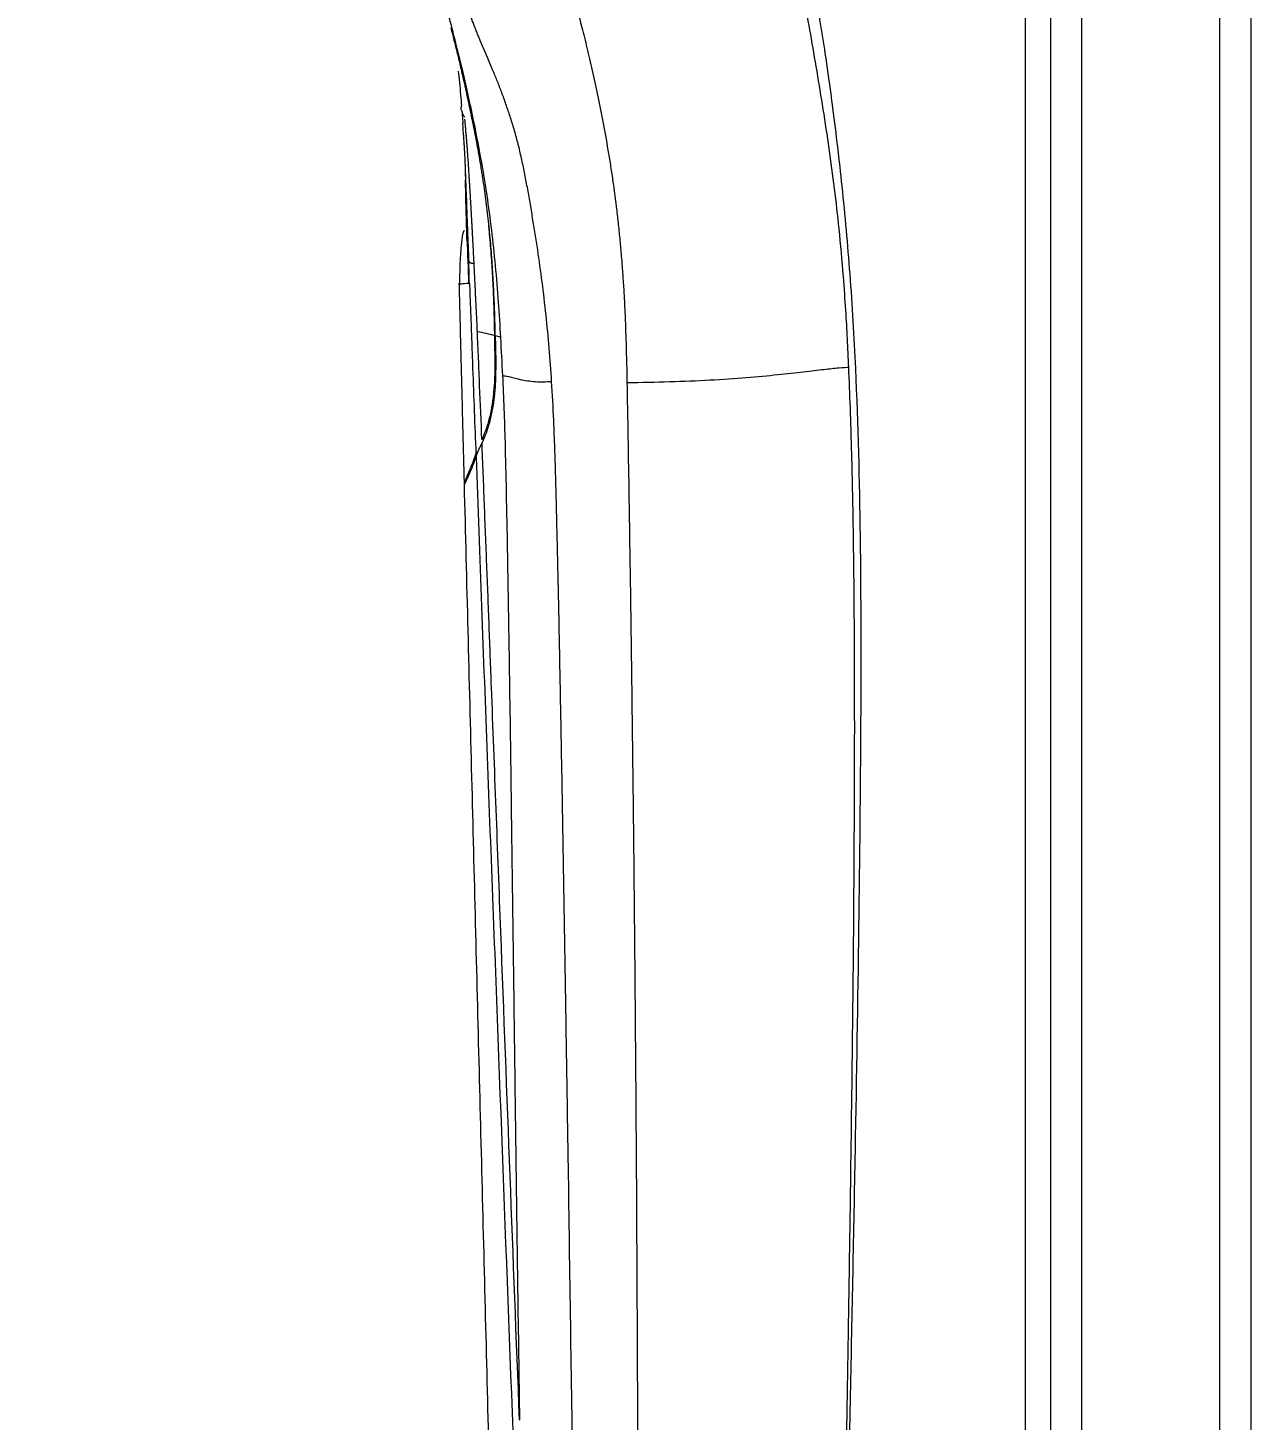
# Model space of a CAD drawing. Header units: millimetres. Extents: x -6909 to -4533, y -2578 to 782.
# Drawn here: x -5007.1 to -4909.5, y -783.3 to -672.2 of the extents above; entities that cross this region are included whole.
import ezdxf

# ---------------------------------------------------------------- set-up
doc = ezdxf.new("R2010")
doc.units = ezdxf.units.MM
doc.styles.get("Standard").update_dxf_attribs({"font": 'arial.ttf'})
doc.dimstyles.get("Standard").update_dxf_attribs({"dimtxt": 16, "dimasz": 16, "dimexe": 0.18, "dimexo": 0.0625, "dimgap": 3.5, "dimtad": 0, "dimdec": 1, "dimdsep": 46, "dimtxsty": 'Standard', "dimcen": 0.09, "dimclrd": 3, "dimclre": 3, "dimclrt": 3, "dimadec": 0, "dimazin": 0, "dimtfac": 1, "dimtdec": 1, "dimtofl": 0, "dimtmove": 0, "dimatfit": 3, "dimfxl": 1, "dimtolj": 1, "dimtzin": 0, "dimarcsym": 0})

# ---------------------------------------------------------------- blocks, each defined once
blk = doc.blocks.new('*D140')
at = {"color": 3, "lineweight": -2, "transparency": 16777216}
for p, q in [((-4991.98, -546.59), (-5094.69, -546.59)), ((-5094.51, -562.59), (-5094.51, -643.67)), ((-5094.51, -786.13), (-5094.51, -705.05)), ((-4969.96, -802.13), (-5094.69, -802.13))]:
    blk.add_line(p, q, dxfattribs=at)
at = {"color": 3, "lineweight": 18, "transparency": 16777216}
for points in [[(-5097.17, -562.59), (-5091.84, -562.59), (-5094.51, -546.59)], [(-5097.17, -786.13), (-5091.84, -786.13), (-5094.51, -802.13)]]:
    blk.add_solid(points, dxfattribs=at)
at = {"layer": 'Defpoints', "color": 0, "lineweight": 18, "transparency": 16777216}
for p in [(-4991.92, -546.59), (-5094.51, -802.13), (-4969.9, -802.13)]:
    blk.add_point(p, dxfattribs=at)
at = {"color": 3, "lineweight": 18, "transparency": 16777216, "insert": (-5094.51, -674.36), "char_height": 16, "attachment_point": 5, "rotation": 90}
blk.add_mtext('\\A1;255.5', dxfattribs=at)

msp = doc.modelspace()

# ---------------------------------------------------------------- linework, layer by layer
at = {"linetype": 'Continuous', "lineweight": 18}
for p, q in [((-4927.5, -817.08), (-4927.5, -289.68)), ((-4923, -817.08), (-4923, -289.68)), ((-4912, -817.08), (-4912, -289.68))]:
    msp.add_line(p, q, dxfattribs=at)
at = {"linetype": 'Continuous', "lineweight": 13}
for p, q in [((-4925.5, -289.68), (-4925.5, -817.08)), ((-4909.5, -817.11), (-4909.5, -289.68))]:
    msp.add_line(p, q, dxfattribs=at)
at = {"linetype": 'Continuous', "lineweight": 18}
for points, knots in [([(-4941.9, -802.13), (-4941.74, -795.16), (-4941.46, -781.72), (-4941.07, -762.33), (-4940.77, -744.45), (-4940.6, -728.11), (-4940.6, -713.26), (-4940.9, -701.35), (-4941.44, -692.03), (-4942.07, -685.11), (-4942.77, -679.14), (-4943.46, -674.23), (-4944.21, -669.55), (-4945.02, -665), (-4945.9, -660.58), (-4946.63, -657.14), (-4947.27, -654.24), (-4947.91, -651.51), (-4948.63, -648.49), (-4949.57, -644.71), (-4950.87, -639.67), (-4952.57, -633.33), (-4954.71, -625.6), (-4957.31, -616.61), (-4960.47, -606.15), (-4964.26, -594.37), (-4968.69, -581.65), (-4973.65, -568.54), (-4977.69, -560.05), (-4979.82, -555.91)], [0, 0, 0, 0, 0.082975, 0.159914, 0.230783, 0.295707, 0.354292, 0.407447, 0.437416, 0.465299, 0.490152, 0.508889, 0.524284, 0.546511, 0.563888, 0.577938, 0.588282, 0.599233, 0.611303, 0.625208, 0.645622, 0.673201, 0.703278, 0.741044, 0.784525, 0.833323, 0.888191, 0.944732, 1, 1, 1, 1]), ([(-4969.79, -696.79), (-4969.8, -696.63), (-4969.8, -696.48), (-4969.81, -696.16), (-4969.81, -696.01), (-4969.82, -695.54), (-4969.83, -695.23), (-4969.85, -694.61), (-4969.86, -694.3), (-4969.89, -693.68), (-4969.9, -693.37), (-4969.94, -692.45), (-4969.98, -691.84), (-4970.06, -690.63), (-4970.11, -690.03), (-4970.21, -688.83), (-4970.27, -688.24), (-4970.4, -687.06), (-4970.47, -686.48), (-4970.58, -685.61), (-4970.62, -685.32), (-4970.7, -684.75), (-4970.75, -684.46), (-4970.8, -684.11), (-4970.81, -684.03), (-4970.83, -683.89), (-4970.87, -683.68), (-4970.9, -683.47), (-4970.97, -683.06), (-4971.01, -682.78), (-4971.15, -681.97), (-4971.25, -681.44), (-4971.45, -680.41), (-4971.55, -679.9), (-4971.75, -678.92), (-4971.85, -678.45), (-4972, -677.76), (-4972.05, -677.53), (-4972.12, -677.19), (-4972.14, -677.08), (-4972.19, -676.86), (-4972.22, -676.75), (-4972.34, -676.21), (-4972.44, -675.8), (-4972.62, -675), (-4972.71, -674.62), (-4972.89, -673.89), (-4972.98, -673.53), (-4973.15, -672.86), (-4973.23, -672.53), (-4973.31, -672.22)], [0, 0, 0, 0, 0.015625, 0.015625, 0.03125, 0.03125, 0.0625, 0.0625, 0.09375, 0.09375, 0.125, 0.125, 0.1875, 0.1875, 0.25, 0.25, 0.3125, 0.3125, 0.375, 0.375, 0.40625, 0.40625, 0.4375, 0.4375, 0.445312, 0.445312, 0.453125, 0.46875, 0.46875, 0.5, 0.5, 0.5625, 0.5625, 0.625, 0.625, 0.6875, 0.6875, 0.71875, 0.71875, 0.734375, 0.734375, 0.75, 0.75, 0.8125, 0.8125, 0.875, 0.875, 0.9375, 0.9375, 1, 1, 1, 1]), ([(-4972.23, -679.37), (-4972.27, -679.29), (-4972.31, -679.21), (-4972.36, -679.09), (-4972.38, -679.05), (-4972.41, -678.98), (-4972.43, -678.94), (-4972.46, -678.86), (-4972.48, -678.82), (-4972.5, -678.75), (-4972.51, -678.71), (-4972.51, -678.65), (-4972.51, -678.63), (-4972.51, -678.59), (-4972.51, -678.57), (-4972.51, -678.53), (-4972.5, -678.51), (-4972.49, -678.47), (-4972.49, -678.45), (-4972.48, -678.43)], [0, 0, 0, 0, 0.25, 0.25, 0.375, 0.375, 0.5, 0.5, 0.625, 0.625, 0.75, 0.75, 0.8125, 0.8125, 0.875, 0.875, 0.9375, 0.9375, 1, 1, 1, 1]), ([(-4972.44, -679.02), (-4972.43, -679.08), (-4972.43, -679.14), (-4972.41, -679.41), (-4972.39, -679.63), (-4972.38, -679.86)], [0, 0, 0, 0, 0.220349, 0.220349, 1, 1, 1, 1]), ([(-4972.05, -689.07), (-4972.05, -689.05), (-4972.05, -689), (-4972.05, -688.92), (-4972.06, -688.85), (-4972.06, -688.77), (-4972.06, -688.7), (-4972.06, -688.62), (-4972.07, -688.55), (-4972.07, -688.47), (-4972.07, -688.4), (-4972.07, -688.32), (-4972.07, -688.24), (-4972.08, -688.17), (-4972.08, -688.09), (-4972.08, -688.02), (-4972.08, -687.94), (-4972.09, -687.87), (-4972.09, -687.79), (-4972.09, -687.72), (-4972.09, -687.64), (-4972.09, -687.57), (-4972.1, -687.5), (-4972.1, -687.42), (-4972.1, -687.35), (-4972.1, -687.27), (-4972.1, -687.2), (-4972.11, -687.12), (-4972.11, -687.05), (-4972.11, -686.97), (-4972.11, -686.9), (-4972.11, -686.83), (-4972.11, -686.75), (-4972.12, -686.68), (-4972.12, -686.6), (-4972.12, -686.53), (-4972.12, -686.44), (-4972.12, -686.35), (-4972.13, -686.24), (-4972.13, -686.12), (-4972.13, -686.01), (-4972.13, -685.91), (-4972.14, -685.8), (-4972.14, -685.69), (-4972.14, -685.58), (-4972.14, -685.47), (-4972.15, -685.36), (-4972.15, -685.25), (-4972.15, -685.14), (-4972.15, -685.03), (-4972.16, -684.93), (-4972.16, -684.82), (-4972.16, -684.71), (-4972.16, -684.6), (-4972.16, -684.5), (-4972.16, -684.42), (-4972.17, -684.38), (-4972.17, -684.37)], [0, 0, 0, 0, 0.015692, 0.031384, 0.047077, 0.06277, 0.078462, 0.094155, 0.109848, 0.12554, 0.141232, 0.156924, 0.172615, 0.188306, 0.203995, 0.219684, 0.235373, 0.25106, 0.266746, 0.282431, 0.298116, 0.313799, 0.32948, 0.345161, 0.360841, 0.376519, 0.392196, 0.407871, 0.423546, 0.439219, 0.45489, 0.470561, 0.48623, 0.501898, 0.517565, 0.53323, 0.548894, 0.572438, 0.595978, 0.619514, 0.643047, 0.666576, 0.690102, 0.713626, 0.737147, 0.760667, 0.784186, 0.807702, 0.831217, 0.854731, 0.878243, 0.901753, 0.925262, 0.94877, 0.972276, 0.995781, 1, 1, 1, 1]), ([(-4972.25, -688.4), (-4972.28, -688.4), (-4972.33, -688.45), (-4972.43, -688.77), (-4972.53, -689.65), (-4972.63, -691.06), (-4972.64, -692.14), (-4972.64, -692.67)], [0, 0, 0, 0, 0.092577, 0.19885, 0.441147, 0.743356, 1, 1, 1, 1]), ([(-4970.34, -687.95), (-4970.32, -688.13), (-4970.31, -688.3), (-4970.26, -688.78), (-4970.23, -689.08), (-4970.16, -689.98), (-4970.11, -690.59), (-4970.06, -691.35), (-4970.05, -691.5), (-4970.03, -691.81), (-4970.03, -691.96), (-4970, -692.42), (-4969.99, -692.73), (-4969.94, -693.66), (-4969.92, -694.28), (-4969.89, -695.52), (-4969.87, -696.14), (-4969.86, -696.77)], [0, 0, 0, 0, 0.061351, 0.061351, 0.165645, 0.165645, 0.374234, 0.374234, 0.426381, 0.426381, 0.478528, 0.478528, 0.582823, 0.582823, 0.791411, 0.791411, 1, 1, 1, 1]), ([(-4971.92, -692.61), (-4972.17, -692.63), (-4972.36, -692.65), (-4972.62, -692.67), (-4972.71, -692.68), (-4972.67, -692.67), (-4972.65, -692.67)], [0, 0, 0, 0, 0.409899, 0.409899, 0.819798, 1, 1, 1, 1]), ([(-4969.86, -696.77), (-4969.85, -697.15), (-4969.85, -697.54), (-4969.84, -698.02), (-4969.84, -698.11), (-4969.83, -698.3), (-4969.83, -698.5), (-4969.83, -698.69), (-4969.83, -698.88), (-4969.83, -698.98), (-4969.83, -699.17), (-4969.83, -699.26), (-4969.83, -699.45), (-4969.83, -699.74), (-4969.84, -700.02), (-4969.87, -700.58), (-4969.89, -700.94), (-4969.94, -701.48), (-4969.96, -701.66), (-4970, -701.92), (-4970.01, -702.01), (-4970.03, -702.18), (-4970.05, -702.31), (-4970.08, -702.44), (-4970.09, -702.53), (-4970.1, -702.57), (-4970.12, -702.7), (-4970.14, -702.78), (-4970.19, -703.03), (-4970.23, -703.19), (-4970.31, -703.5), (-4970.35, -703.66), (-4970.42, -703.89), (-4970.44, -703.96), (-4970.49, -704.11), (-4970.51, -704.18), (-4970.59, -704.4), (-4970.64, -704.53), (-4970.75, -704.81), (-4970.8, -704.94), (-4970.86, -705.07)], [0, 0, 0, 0, 0.125, 0.125, 0.15625, 0.15625, 0.1875, 0.21875, 0.21875, 0.25, 0.25, 0.28125, 0.28125, 0.3125, 0.375, 0.375, 0.5, 0.5, 0.5625, 0.5625, 0.59375, 0.59375, 0.625, 0.640625, 0.640625, 0.65625, 0.65625, 0.6875, 0.6875, 0.75, 0.75, 0.8125, 0.8125, 0.84375, 0.84375, 0.875, 0.875, 0.9375, 0.9375, 1, 1, 1, 1]), ([(-4969.79, -696.79), (-4969.79, -696.99), (-4969.79, -697.18), (-4969.78, -697.48), (-4969.78, -697.58), (-4969.77, -697.77), (-4969.77, -697.87), (-4969.77, -698.17), (-4969.76, -698.37), (-4969.76, -698.76), (-4969.76, -698.96), (-4969.76, -699.35), (-4969.76, -699.55), (-4969.77, -699.94), (-4969.77, -700.13), (-4969.79, -700.52), (-4969.8, -700.71), (-4969.83, -701.09), (-4969.84, -701.28), (-4969.87, -701.56), (-4969.88, -701.66), (-4969.9, -701.84), (-4969.94, -702.12), (-4969.98, -702.39), (-4970.07, -702.91), (-4970.14, -703.25), (-4970.27, -703.73), (-4970.31, -703.89), (-4970.38, -704.12), (-4970.41, -704.19), (-4970.46, -704.34), (-4970.48, -704.42), (-4970.61, -704.78), (-4970.73, -705.06), (-4970.85, -705.32)], [0, 0, 0, 0, 0.0625, 0.0625, 0.09375, 0.09375, 0.125, 0.125, 0.1875, 0.1875, 0.25, 0.25, 0.3125, 0.3125, 0.375, 0.375, 0.4375, 0.4375, 0.5, 0.5, 0.53125, 0.53125, 0.5625, 0.625, 0.625, 0.75, 0.75, 0.8125, 0.8125, 0.84375, 0.84375, 0.875, 0.875, 1, 1, 1, 1]), ([(-4970.85, -705.32), (-4970.9, -705.42), (-4970.95, -705.52), (-4971.02, -705.66), (-4971.05, -705.71), (-4971.09, -705.81), (-4971.12, -705.85), (-4971.16, -705.95), (-4971.18, -705.99), (-4971.21, -706.06), (-4971.22, -706.08), (-4971.24, -706.13), (-4971.24, -706.15), (-4971.26, -706.19), (-4971.27, -706.21), (-4971.28, -706.26), (-4971.29, -706.28), (-4971.3, -706.32), (-4971.31, -706.34), (-4971.32, -706.38), (-4971.33, -706.4), (-4971.34, -706.42)], [0, 0, 0, 0, 0.25, 0.25, 0.375, 0.375, 0.5, 0.5, 0.625, 0.625, 0.6875, 0.6875, 0.75, 0.75, 0.8125, 0.8125, 0.875, 0.875, 0.9375, 0.9375, 1, 1, 1, 1]), ([(-4971.34, -706.2), (-4971.41, -706.4), (-4971.48, -706.58), (-4971.61, -706.93), (-4971.67, -707.08), (-4971.79, -707.37), (-4971.84, -707.5), (-4971.94, -707.73), (-4971.99, -707.84), (-4972.04, -707.96), (-4972.05, -707.98), (-4972.07, -708.02), (-4972.1, -708.09), (-4972.12, -708.14), (-4972.17, -708.25), (-4972.22, -708.36), (-4972.25, -708.43), (-4972.28, -708.47), (-4972.28, -708.49), (-4972.28, -708.49)], [0, 0, 0, 0, 0.125031, 0.125031, 0.250061, 0.250061, 0.375092, 0.375092, 0.500122, 0.500122, 0.53138, 0.53138, 0.562637, 0.625153, 0.625153, 0.750183, 0.875214, 0.875214, 1, 1, 1, 1]), ([(-4971.34, -706.42), (-4971.41, -706.62), (-4971.47, -706.81), (-4971.6, -707.15), (-4971.66, -707.3), (-4971.78, -707.58), (-4971.83, -707.71), (-4971.93, -707.95), (-4971.98, -708.05), (-4972.03, -708.17), (-4972.04, -708.19), (-4972.06, -708.23), (-4972.09, -708.29), (-4972.12, -708.35), (-4972.16, -708.45), (-4972.19, -708.51), (-4972.23, -708.6), (-4972.27, -708.67), (-4972.28, -708.69), (-4972.28, -708.69), (-4972.28, -708.69), (-4972.28, -708.69)], [0, 0, 0, 0, 0.124988, 0.124988, 0.249976, 0.249976, 0.374963, 0.374963, 0.499951, 0.499951, 0.531198, 0.531198, 0.562445, 0.624939, 0.624939, 0.749927, 0.749927, 0.874915, 0.999902, 0.999902, 1, 1, 1, 1])]:
    msp.add_open_spline(points, degree=3, knots=knots, dxfattribs=at)
at = {"linetype": 'Continuous', "lineweight": 13}
for points, knots in [([(-4941.6, -699.29), (-4941.63, -698.53), (-4941.7, -696.98), (-4941.82, -694.84), (-4942.05, -691.64), (-4942.43, -687.38), (-4943.12, -681.81), (-4944.13, -675.62), (-4944.97, -670.78), (-4945.68, -667.2), (-4946.22, -664.67), (-4946.75, -662.32), (-4947.49, -659.42), (-4948.38, -656.62), (-4949.21, -654.44), (-4949.87, -652.92), (-4950.11, -652.4), (-4950.33, -651.94), (-4950.43, -651.73)], [0, 0, 0, 0, 0.043298, 0.086596, 0.129893, 0.192091, 0.297587, 0.403083, 0.508579, 0.561327, 0.614075, 0.666823, 0.719571, 0.825067, 0.895844, 0.930562, 0.965281, 1, 1, 1, 1]), ([(-4964.49, -666.31), (-4964.41, -666.6), (-4964.33, -666.87), (-4964.24, -667.2), (-4964.23, -667.24), (-4964.21, -667.32), (-4964.17, -667.43), (-4964.1, -667.71), (-4964.02, -667.97), (-4963.97, -668.15), (-4963.95, -668.21), (-4963.94, -668.25), (-4963.92, -668.34), (-4963.87, -668.52), (-4963.81, -668.71), (-4963.77, -668.86), (-4963.75, -668.93), (-4963.75, -668.95), (-4963.73, -669), (-4963.7, -669.12), (-4963.61, -669.46), (-4963.49, -669.9), (-4963.39, -670.25), (-4963.33, -670.48), (-4963.3, -670.6), (-4963.14, -671.19), (-4963.02, -671.68), (-4962.82, -672.45), (-4962.75, -672.71), (-4962.62, -673.26), (-4962.51, -673.67), (-4962.41, -674.11), (-4962.34, -674.4), (-4962.3, -674.55), (-4962.2, -675), (-4962.13, -675.31), (-4961.99, -675.93), (-4961.92, -676.25), (-4961.77, -676.91), (-4961.7, -677.24), (-4961.49, -678.26), (-4961.35, -678.97), (-4961.07, -680.43), (-4960.87, -681.57), (-4960.68, -682.74), (-4960.55, -683.54), (-4960.49, -683.94), (-4960.32, -685.15), (-4960.21, -685.98), (-4960.08, -687.02), (-4960.06, -687.23), (-4960.01, -687.64), (-4959.94, -688.27), (-4959.84, -689.33), (-4959.74, -690.39), (-4959.69, -691.04), (-4959.66, -691.47), (-4959.64, -691.69), (-4959.6, -692.34), (-4959.55, -693), (-4959.51, -693.76), (-4959.49, -694.07), (-4959.48, -694.28), (-4959.48, -694.39), (-4959.45, -694.91), (-4959.43, -695.33), (-4959.41, -695.9), (-4959.41, -696.02), (-4959.4, -696.26), (-4959.39, -696.64), (-4959.36, -697.31), (-4959.35, -697.86), (-4959.34, -698.2), (-4959.34, -698.27), (-4959.34, -698.4), (-4959.33, -698.6), (-4959.31, -699.34), (-4959.3, -699.99), (-4959.29, -700.52)], [0, 0, 0, 0, 0.03125, 0.03125, 0.035156, 0.035156, 0.039062, 0.046875, 0.0625, 0.066406, 0.066406, 0.070312, 0.070312, 0.078125, 0.09375, 0.101562, 0.101562, 0.105469, 0.105469, 0.109375, 0.125, 0.15625, 0.171875, 0.171875, 0.1875, 0.1875, 0.25, 0.25, 0.28125, 0.28125, 0.3125, 0.328125, 0.328125, 0.34375, 0.34375, 0.375, 0.375, 0.40625, 0.40625, 0.4375, 0.4375, 0.5, 0.5, 0.5625, 0.59375, 0.59375, 0.625, 0.625, 0.6875, 0.6875, 0.703125, 0.703125, 0.71875, 0.75, 0.78125, 0.796875, 0.796875, 0.8125, 0.8125, 0.84375, 0.859375, 0.867187, 0.867187, 0.875, 0.875, 0.90625, 0.90625, 0.914062, 0.914062, 0.921875, 0.9375, 0.953125, 0.953125, 0.957031, 0.957031, 0.960937, 0.96875, 1, 1, 1, 1]), ([(-4965.3, -700.42), (-4965.41, -698.65), (-4965.56, -696.88), (-4965.84, -694.25), (-4965.94, -693.37), (-4966.17, -691.63), (-4966.28, -690.77), (-4966.47, -689.49), (-4966.54, -689.07), (-4966.67, -688.22), (-4966.78, -687.6), (-4966.88, -686.98), (-4966.95, -686.56), (-4966.98, -686.36), (-4967.09, -685.75), (-4967.16, -685.34), (-4967.31, -684.54), (-4967.38, -684.15), (-4967.54, -683.37), (-4967.62, -682.99), (-4967.79, -682.23), (-4967.87, -681.86), (-4968.06, -681.13), (-4968.25, -680.42), (-4968.46, -679.74), (-4968.68, -679.07), (-4968.9, -678.42), (-4969.12, -677.8), (-4969.35, -677.19), (-4969.46, -676.9), (-4969.69, -676.32), (-4969.81, -676.04), (-4970.03, -675.5), (-4970.15, -675.23), (-4970.48, -674.45), (-4970.69, -673.96), (-4970.94, -673.37), (-4970.99, -673.25), (-4971.08, -673.02), (-4971.13, -672.91), (-4971.22, -672.68), (-4971.26, -672.57), (-4971.35, -672.34), (-4971.4, -672.23), (-4971.48, -672), (-4971.52, -671.89), (-4971.61, -671.67), (-4971.69, -671.45), (-4971.77, -671.23), (-4971.84, -671.02), (-4971.88, -670.91), (-4971.96, -670.7), (-4971.99, -670.6), (-4972.07, -670.39), (-4972.1, -670.29), (-4972.2, -669.99), (-4972.27, -669.79), (-4972.4, -669.39), (-4972.47, -669.19), (-4972.59, -668.8), (-4972.66, -668.6), (-4972.72, -668.4)], [0, 0, 0, 0, 0.125, 0.125, 0.1875, 0.1875, 0.25, 0.25, 0.28125, 0.28125, 0.3125, 0.328125, 0.328125, 0.34375, 0.34375, 0.375, 0.375, 0.40625, 0.40625, 0.4375, 0.4375, 0.46875, 0.46875, 0.5, 0.53125, 0.53125, 0.5625, 0.59375, 0.59375, 0.625, 0.625, 0.65625, 0.65625, 0.6875, 0.6875, 0.75, 0.75, 0.765625, 0.765625, 0.78125, 0.78125, 0.796875, 0.796875, 0.8125, 0.8125, 0.828125, 0.828125, 0.84375, 0.859375, 0.859375, 0.875, 0.875, 0.890625, 0.890625, 0.90625, 0.90625, 0.9375, 0.9375, 0.96875, 0.96875, 1, 1, 1, 1]), ([(-4974.11, -669.09), (-4974.11, -669.1), (-4974.08, -669.21), (-4974.02, -669.42), (-4973.94, -669.71), (-4973.85, -670.01), (-4973.75, -670.41), (-4973.61, -670.91), (-4973.45, -671.51), (-4973.16, -672.64), (-4972.78, -674.13), (-4972.29, -676.2), (-4971.84, -678.19), (-4971.37, -680.43), (-4970.9, -682.92), (-4970.46, -685.57), (-4969.97, -689.26), (-4969.61, -693.08), (-4969.43, -695.97), (-4969.38, -696.91)], [0, 0, 0, 0, 0.001638, 0.020268, 0.038897, 0.057526, 0.076155, 0.113413, 0.150672, 0.18793, 0.305621, 0.383096, 0.460571, 0.538045, 0.61552, 0.692995, 0.770469, 0.925419, 1, 1, 1, 1]), ([(-4971.48, -691.01), (-4971.48, -690.98), (-4971.49, -690.93), (-4971.49, -690.85), (-4971.49, -690.77), (-4971.5, -690.69), (-4971.5, -690.6), (-4971.51, -690.52), (-4971.51, -690.44), (-4971.52, -690.36), (-4971.52, -690.28), (-4971.52, -690.2), (-4971.53, -690.12), (-4971.53, -690.04), (-4971.54, -689.95), (-4971.54, -689.87), (-4971.54, -689.79), (-4971.55, -689.71), (-4971.55, -689.63), (-4971.56, -689.55), (-4971.56, -689.47), (-4971.57, -689.39), (-4971.57, -689.31), (-4971.57, -689.22), (-4971.58, -689.14), (-4971.58, -689.06), (-4971.59, -688.98), (-4971.59, -688.9), (-4971.6, -688.82), (-4971.6, -688.74), (-4971.6, -688.66), (-4971.61, -688.58), (-4971.61, -688.5), (-4971.62, -688.42), (-4971.62, -688.34), (-4971.63, -688.26), (-4971.63, -688.18), (-4971.63, -688.1), (-4971.64, -688.02), (-4971.64, -687.94), (-4971.65, -687.86), (-4971.65, -687.77), (-4971.66, -687.67), (-4971.66, -687.56), (-4971.67, -687.45), (-4971.68, -687.34), (-4971.68, -687.23), (-4971.69, -687.12), (-4971.69, -687.02), (-4971.7, -686.91), (-4971.71, -686.8), (-4971.71, -686.69), (-4971.72, -686.58), (-4971.72, -686.48), (-4971.73, -686.37), (-4971.74, -686.26), (-4971.74, -686.16), (-4971.75, -686.05), (-4971.76, -685.94), (-4971.76, -685.84), (-4971.77, -685.73), (-4971.77, -685.63), (-4971.78, -685.52), (-4971.79, -685.42), (-4971.79, -685.31), (-4971.8, -685.21), (-4971.81, -685.11), (-4971.81, -685), (-4971.82, -684.9), (-4971.83, -684.8), (-4971.83, -684.72), (-4971.83, -684.65), (-4971.84, -684.6), (-4971.84, -684.51), (-4971.85, -684.41), (-4971.86, -684.27), (-4971.87, -684.11), (-4971.88, -683.93), (-4971.89, -683.73), (-4971.91, -683.5), (-4971.92, -683.23), (-4971.94, -682.95), (-4971.96, -682.66), (-4971.98, -682.39), (-4972, -682.14), (-4972.01, -681.98), (-4972.02, -681.89), (-4972.02, -681.87), (-4972.02, -681.85), (-4972.02, -681.83), (-4972.02, -681.8), (-4972.03, -681.78), (-4972.03, -681.75), (-4972.03, -681.72), (-4972.03, -681.68), (-4972.04, -681.65), (-4972.04, -681.61), (-4972.04, -681.58), (-4972.04, -681.54), (-4972.05, -681.49), (-4972.05, -681.45), (-4972.05, -681.41), (-4972.06, -681.36), (-4972.06, -681.31), (-4972.07, -681.26), (-4972.07, -681.21), (-4972.07, -681.16), (-4972.08, -681.1), (-4972.08, -681.04), (-4972.09, -680.99), (-4972.09, -680.93), (-4972.1, -680.86), (-4972.1, -680.8), (-4972.11, -680.74), (-4972.11, -680.67), (-4972.12, -680.6), (-4972.13, -680.53), (-4972.13, -680.46), (-4972.14, -680.39), (-4972.14, -680.31), (-4972.15, -680.24), (-4972.16, -680.16), (-4972.16, -680.08), (-4972.17, -680.01), (-4972.18, -679.93), (-4972.19, -679.84), (-4972.19, -679.76), (-4972.2, -679.68), (-4972.21, -679.59), (-4972.21, -679.54), (-4972.22, -679.51)], [0, 0, 0, 0, 0.006233, 0.012467, 0.018702, 0.024937, 0.031172, 0.037408, 0.043645, 0.049881, 0.056118, 0.062356, 0.068593, 0.074832, 0.08107, 0.087309, 0.093548, 0.099787, 0.106027, 0.112267, 0.118507, 0.124748, 0.130989, 0.13723, 0.143471, 0.149713, 0.155955, 0.162196, 0.168438, 0.174679, 0.180921, 0.187162, 0.193403, 0.199643, 0.205883, 0.212123, 0.218363, 0.224602, 0.230841, 0.237079, 0.243317, 0.249555, 0.258113, 0.266671, 0.275228, 0.283785, 0.29234, 0.300894, 0.309448, 0.318002, 0.326555, 0.335107, 0.34366, 0.352212, 0.360765, 0.369318, 0.377871, 0.386425, 0.394979, 0.403533, 0.412088, 0.420643, 0.429198, 0.437754, 0.44631, 0.454867, 0.463424, 0.471981, 0.480539, 0.489097, 0.497656, 0.500281, 0.505089, 0.512079, 0.521252, 0.532608, 0.546147, 0.56187, 0.579777, 0.599871, 0.622153, 0.650219, 0.676759, 0.701764, 0.725227, 0.747154, 0.748848, 0.750727, 0.75279, 0.755037, 0.757469, 0.760086, 0.762887, 0.765873, 0.769044, 0.7724, 0.775941, 0.779668, 0.78358, 0.787679, 0.791965, 0.796438, 0.801098, 0.805947, 0.810985, 0.816212, 0.821631, 0.827241, 0.833044, 0.839041, 0.845234, 0.851622, 0.858208, 0.864991, 0.871971, 0.879148, 0.886522, 0.894093, 0.90186, 0.909823, 0.917981, 0.926334, 0.93488, 0.943618, 0.952546, 0.961664, 0.970968, 0.980459, 0.990137, 1, 1, 1, 1]), ([(-4972.33, -680.6), (-4972.35, -680.36), (-4972.36, -680.11), (-4972.38, -679.87), (-4972.38, -679.86)], [0, 0, 0, 0, 0.94231, 1, 1, 1, 1]), ([(-4972.2, -683.44), (-4972.19, -683.52), (-4972.19, -683.67), (-4972.18, -683.88), (-4972.17, -684.06), (-4972.17, -684.19), (-4972.16, -684.29), (-4972.16, -684.38), (-4972.16, -684.49), (-4972.15, -684.62), (-4972.15, -684.77), (-4972.14, -684.94), (-4972.13, -685.13), (-4972.13, -685.3), (-4972.12, -685.46), (-4972.11, -685.63), (-4972.1, -685.87), (-4972.09, -686.16), (-4972.08, -686.44), (-4972.08, -686.66), (-4972.07, -686.81), (-4972.06, -686.96), (-4972.06, -687.12), (-4972.05, -687.27), (-4972.05, -687.38), (-4972.05, -687.45), (-4972.05, -687.48), (-4972.04, -687.51), (-4972.04, -687.56), (-4972.04, -687.61), (-4972.04, -687.67), (-4972.04, -687.74), (-4972.03, -687.81), (-4972.03, -687.89), (-4972.03, -687.98), (-4972.02, -688.08), (-4972.02, -688.18), (-4972.02, -688.29), (-4972.01, -688.41), (-4972.01, -688.54), (-4972, -688.67), (-4972, -688.81), (-4971.99, -688.96), (-4971.99, -689.06), (-4971.98, -689.11)], [0, 0, 0, 0, 0.043049, 0.084275, 0.117726, 0.143398, 0.156264, 0.172735, 0.192809, 0.216488, 0.243772, 0.274658, 0.309147, 0.347236, 0.365685, 0.395524, 0.436749, 0.489355, 0.553342, 0.579644, 0.605934, 0.632212, 0.65848, 0.684738, 0.710986, 0.714957, 0.720178, 0.726647, 0.734364, 0.74333, 0.753546, 0.76501, 0.777723, 0.791685, 0.806897, 0.823358, 0.841068, 0.860027, 0.880235, 0.901692, 0.924398, 0.948351, 0.973552, 1, 1, 1, 1]), ([(-4972.16, -684.76), (-4972.16, -684.76), (-4972.16, -684.86), (-4972.15, -685.04), (-4972.15, -685.32), (-4972.14, -685.61), (-4972.14, -685.89), (-4972.13, -686.17), (-4972.12, -686.38), (-4972.12, -686.51), (-4972.12, -686.57), (-4972.12, -686.63), (-4972.12, -686.7), (-4972.11, -686.76), (-4972.11, -686.84), (-4972.11, -686.91), (-4972.11, -686.99), (-4972.11, -687.07), (-4972.1, -687.16), (-4972.1, -687.25), (-4972.1, -687.35), (-4972.1, -687.45), (-4972.09, -687.55), (-4972.09, -687.65), (-4972.09, -687.76), (-4972.08, -687.88), (-4972.08, -688), (-4972.08, -688.12), (-4972.07, -688.24), (-4972.07, -688.37), (-4972.07, -688.5), (-4972.06, -688.64), (-4972.06, -688.78), (-4972.05, -688.93), (-4972.05, -689.02), (-4972.05, -689.07)], [0, 0, 0, 0, 0.000023, 0.066825, 0.133556, 0.200214, 0.266797, 0.333309, 0.399754, 0.412134, 0.425369, 0.43946, 0.454406, 0.470208, 0.486866, 0.504379, 0.522749, 0.541975, 0.562058, 0.582997, 0.604793, 0.627446, 0.650957, 0.675325, 0.70055, 0.726634, 0.753576, 0.781376, 0.810035, 0.839552, 0.869926, 0.901159, 0.93325, 0.966197, 1, 1, 1, 1]), ([(-4971.91, -690.89), (-4971.91, -690.89), (-4971.91, -690.89), (-4971.9, -690.89), (-4971.89, -690.89), (-4971.88, -690.9), (-4971.87, -690.9), (-4971.86, -690.91), (-4971.85, -690.92), (-4971.83, -690.93), (-4971.81, -690.94), (-4971.78, -690.95), (-4971.77, -690.96), (-4971.74, -690.97), (-4971.73, -690.97), (-4971.7, -690.98), (-4971.69, -690.98), (-4971.66, -690.99), (-4971.65, -690.99), (-4971.62, -691), (-4971.6, -691), (-4971.57, -691), (-4971.55, -691), (-4971.52, -691.01), (-4971.5, -691.01), (-4971.48, -691.01)], [0, 0, 0, 0, 0.0625, 0.0625, 0.125, 0.125, 0.25, 0.25, 0.375, 0.375, 0.5, 0.5, 0.625, 0.625, 0.6875, 0.6875, 0.75, 0.75, 0.8125, 0.8125, 0.875, 0.875, 0.9375, 0.9375, 1, 1, 1, 1]), ([(-4971.22, -696.46), (-4971.23, -696.23), (-4971.24, -696), (-4971.26, -695.54), (-4971.3, -694.85), (-4971.33, -694.16), (-4971.36, -693.59), (-4971.36, -693.47), (-4971.37, -693.24), (-4971.38, -693.01), (-4971.39, -692.78), (-4971.41, -692.55), (-4971.41, -692.44), (-4971.42, -692.22), (-4971.43, -692.06), (-4971.44, -691.89), (-4971.44, -691.78), (-4971.45, -691.73), (-4971.46, -691.45), (-4971.47, -691.23), (-4971.48, -691.01)], [0, 0, 0, 0, 0.125, 0.125, 0.25, 0.5, 0.5, 0.5625, 0.5625, 0.625, 0.6875, 0.6875, 0.75, 0.75, 0.8125, 0.84375, 0.84375, 0.875, 0.875, 1, 1, 1, 1]), ([(-4971.85, -692.61), (-4971.84, -692.9), (-4971.83, -693.18), (-4971.81, -693.74), (-4971.78, -694.59), (-4971.74, -695.44), (-4971.7, -696.57), (-4971.68, -697.14), (-4971.64, -698.27), (-4971.62, -698.84), (-4971.51, -701.67), (-4971.43, -703.93), (-4971.34, -706.2)], [0, 0, 0, 0, 0.0625, 0.0625, 0.125, 0.25, 0.25, 0.375, 0.375, 0.5, 0.5, 1, 1, 1, 1]), ([(-4970.86, -705.07), (-4970.92, -703.63), (-4970.99, -701.84), (-4971.07, -700.05), (-4971.1, -699.33), (-4971.11, -698.97), (-4971.14, -698.25), (-4971.16, -697.9), (-4971.19, -697.18), (-4971.21, -696.82), (-4971.22, -696.46)], [0, 0, 0, 0, 0.5, 0.625, 0.625, 0.75, 0.75, 0.875, 0.875, 1, 1, 1, 1]), ([(-4959.29, -700.52), (-4958.15, -700.5), (-4955.86, -700.45), (-4952.62, -700.32), (-4949.71, -700.12), (-4947.2, -699.88), (-4945.14, -699.64), (-4943.52, -699.45), (-4942.33, -699.33), (-4941.8, -699.3), (-4941.6, -699.29)], [0, 0, 0, 0, 0.124881, 0.249898, 0.374915, 0.499933, 0.62495, 0.749967, 0.874984, 1, 1, 1, 1]), ([(-4942.07, -802.13), (-4941.91, -793.6), (-4941.72, -782.94), (-4941.56, -772.27), (-4941.49, -768), (-4941.46, -765.87), (-4941.37, -759.47), (-4941.29, -753.06), (-4941.21, -745.6), (-4941.19, -742.4), (-4941.18, -740.81), (-4941.17, -740.27), (-4941.17, -739.21), (-4941.15, -736.55), (-4941.14, -733.88), (-4941.13, -731.2), (-4941.13, -730.66), (-4941.13, -729.58), (-4941.12, -727.96), (-4941.13, -726.34), (-4941.13, -724.17), (-4941.13, -723.09), (-4941.14, -720.92), (-4941.15, -719.84), (-4941.17, -716.59), (-4941.2, -714.43), (-4941.26, -710.1), (-4941.32, -707.4), (-4941.4, -704.7), (-4941.43, -703.61), (-4941.45, -703.07), (-4941.51, -701.45), (-4941.55, -700.37), (-4941.6, -699.29)], [0, 0, 0, 0, 0.25, 0.3125, 0.3125, 0.375, 0.375, 0.5, 0.5625, 0.59375, 0.59375, 0.609375, 0.609375, 0.625, 0.6875, 0.6875, 0.703125, 0.703125, 0.71875, 0.75, 0.75, 0.78125, 0.78125, 0.8125, 0.8125, 0.875, 0.875, 0.9375, 0.953125, 0.953125, 0.96875, 0.96875, 1, 1, 1, 1]), ([(-4969.22, -699.96), (-4969.13, -701.73), (-4969.07, -703.5), (-4969.01, -705.49), (-4969.01, -705.71), (-4969, -706.15), (-4968.98, -706.81), (-4968.96, -707.69), (-4968.94, -708.36), (-4968.93, -708.8), (-4968.93, -709.02), (-4968.92, -709.69), (-4968.91, -710.13), (-4968.89, -711.01), (-4968.88, -711.45), (-4968.86, -712.33), (-4968.85, -713.2), (-4968.83, -714.06), (-4968.82, -714.93), (-4968.81, -715.36), (-4968.77, -717.52), (-4968.69, -722.71), (-4968.61, -727.9), (-4968.54, -733.1), (-4968.52, -734.83), (-4968.47, -738.29), (-4968.45, -740.02), (-4968.4, -743.48), (-4968.38, -745.21), (-4968.33, -748.67), (-4968.29, -752.14), (-4968.24, -755.6), (-4968.2, -759.06), (-4968.17, -760.79), (-4968.11, -765.99), (-4968.06, -769.45), (-4967.96, -776.37), (-4967.91, -779.83), (-4967.86, -783.3)], [0, 0, 0, 0, 0.0625, 0.0625, 0.070312, 0.070312, 0.078125, 0.09375, 0.101562, 0.101562, 0.109375, 0.109375, 0.125, 0.125, 0.140625, 0.140625, 0.15625, 0.171875, 0.171875, 0.1875, 0.1875, 0.25, 0.375, 0.375, 0.4375, 0.4375, 0.5, 0.5, 0.5625, 0.5625, 0.625, 0.6875, 0.6875, 0.75, 0.75, 0.875, 0.875, 1, 1, 1, 1]), ([(-4969.22, -699.96), (-4969.08, -699.97), (-4968.78, -700.01), (-4967.87, -700.27), (-4966.6, -700.48), (-4965.73, -700.45), (-4965.3, -700.42)], [0, 0, 0, 0, 0.24997, 0.49998, 0.74999, 1, 1, 1, 1]), ([(-4963.4, -801.96), (-4963.4, -801.83), (-4963.41, -801.69), (-4963.41, -801.43), (-4963.41, -801.3), (-4963.42, -800.9), (-4963.42, -800.63), (-4963.43, -799.84), (-4963.44, -799.31), (-4963.46, -797.72), (-4963.48, -796.66), (-4963.52, -793.47), (-4963.55, -791.35), (-4963.64, -784.99), (-4963.7, -780.75), (-4963.83, -772.27), (-4963.89, -768.03), (-4963.98, -761.66), (-4964.02, -759.54), (-4964.08, -755.3), (-4964.12, -753.18), (-4964.18, -748.94), (-4964.22, -746.82), (-4964.29, -742.58), (-4964.34, -739.4), (-4964.4, -736.21), (-4964.43, -734.09), (-4964.45, -733.03), (-4964.51, -729.85), (-4964.58, -725.61), (-4964.69, -720.31), (-4964.75, -717.13), (-4964.79, -715.53), (-4964.8, -715), (-4964.83, -713.94), (-4964.84, -713.14), (-4964.86, -712.35), (-4964.88, -711.83), (-4964.88, -711.56), (-4964.9, -710.78), (-4964.92, -710.01), (-4964.94, -709.23), (-4964.95, -708.71), (-4964.96, -708.45), (-4964.98, -707.68), (-4965, -707.16), (-4965.02, -706.38), (-4965.03, -706.12), (-4965.05, -705.6), (-4965.08, -704.82), (-4965.15, -703.01), (-4965.23, -701.45), (-4965.3, -700.42)], [0, 0, 0, 0, 0.003906, 0.003906, 0.007812, 0.007812, 0.015625, 0.015625, 0.03125, 0.03125, 0.0625, 0.0625, 0.125, 0.125, 0.25, 0.25, 0.375, 0.375, 0.4375, 0.4375, 0.5, 0.5, 0.5625, 0.5625, 0.625, 0.65625, 0.65625, 0.6875, 0.6875, 0.75, 0.8125, 0.84375, 0.84375, 0.859375, 0.859375, 0.875, 0.882812, 0.882812, 0.890625, 0.890625, 0.90625, 0.914062, 0.914062, 0.921875, 0.921875, 0.9375, 0.9375, 0.945312, 0.945312, 0.953125, 0.96875, 1, 1, 1, 1]), ([(-4959.29, -700.52), (-4959.27, -701.57), (-4959.25, -702.62), (-4959.22, -704.19), (-4959.21, -704.72), (-4959.2, -705.76), (-4959.15, -708.38), (-4959.11, -711), (-4959.05, -715.2), (-4959.01, -717.3), (-4958.97, -720.44), (-4958.96, -721.49), (-4958.93, -723.58), (-4958.91, -724.62), (-4958.89, -726.72), (-4958.87, -728.29), (-4958.85, -729.86), (-4958.84, -730.91), (-4958.83, -731.44), (-4958.8, -734.08), (-4958.77, -736.74), (-4958.74, -739.4), (-4958.73, -740.47), (-4958.73, -741), (-4958.71, -742.6), (-4958.68, -745.79), (-4958.62, -753.24), (-4958.57, -759.61), (-4958.53, -765.99), (-4958.52, -768.11), (-4958.5, -772.37), (-4958.44, -783), (-4958.41, -793.63), (-4958.4, -802.13)], [0, 0, 0, 0, 0.03125, 0.03125, 0.046875, 0.046875, 0.0625, 0.125, 0.125, 0.1875, 0.1875, 0.21875, 0.21875, 0.25, 0.25, 0.28125, 0.296875, 0.296875, 0.3125, 0.3125, 0.375, 0.390625, 0.390625, 0.40625, 0.40625, 0.4375, 0.5, 0.625, 0.625, 0.6875, 0.6875, 0.75, 1, 1, 1, 1]), ([(-4967.86, -783.3), (-4968.36, -770.3), (-4968.86, -757.3), (-4969.6, -737.81), (-4969.91, -729.69), (-4970.22, -721.56), (-4970.34, -718.31), (-4970.47, -715.06), (-4970.63, -711), (-4970.72, -708.57), (-4970.79, -706.94), (-4970.82, -706.13), (-4970.85, -705.32)], [0, 0, 0, 0, 0.5, 0.5, 0.75, 0.8125, 0.8125, 0.875, 0.9375, 0.96875, 0.96875, 1, 1, 1, 1]), ([(-4971.33, -706.43), (-4971.18, -710.41), (-4971.04, -714.4), (-4970.74, -722.38), (-4970.59, -726.37), (-4970.29, -734.34), (-4970.14, -738.33), (-4969.83, -746.3), (-4969.68, -750.29), (-4968.93, -770.23), (-4968.32, -786.18), (-4967.71, -802.13)], [0, 0, 0, 0, 0.125, 0.125, 0.25, 0.25, 0.375, 0.375, 0.5, 0.5, 1, 1, 1, 1])]:
    msp.add_open_spline(points, degree=3, knots=knots, dxfattribs=at)
at = {"linetype": 'Continuous', "lineweight": 18}
for points, degree in [([(-4972.75, -675.66), (-4972.68, -676.25), (-4972.62, -676.88), (-4972.56, -677.59)], 3), ([(-4972.56, -677.59), (-4972.53, -677.86), (-4972.51, -678.14), (-4972.48, -678.43)], 3), ([(-4972.36, -680.54), (-4972.26, -681.77), (-4972.19, -683.49)], 2), ([(-4972.21, -683.18), (-4972.17, -684.38)], 1), ([(-4972.05, -689.07), (-4972.01, -690.25), (-4971.95, -691.43), (-4971.92, -692.61)], 3), ([(-4971.86, -692.61), (-4971.87, -692.03), (-4971.89, -691.46), (-4971.91, -690.89)], 3), ([(-4972.69, -692.58), (-4972.28, -708.61)], 1), ([(-4971.92, -692.61), (-4971.9, -692.61), (-4971.88, -692.61), (-4971.86, -692.61)], 3), ([(-4969.86, -696.77), (-4970.27, -696.66), (-4970.73, -696.55), (-4971.22, -696.46)], 3), ([(-4972.28, -708.63), (-4969.9, -802.13)], 1)]:
    msp.add_open_spline(points, degree=degree, dxfattribs=at)
at = {"linetype": 'Continuous', "lineweight": 13}
for points in [[(-4972.05, -689.07), (-4972.03, -689.09), (-4972.01, -689.1), (-4971.98, -689.11)], [(-4971.98, -689.11), (-4971.96, -689.7), (-4971.94, -690.29), (-4971.91, -690.89)], [(-4969.38, -696.91), (-4969.51, -696.87), (-4969.65, -696.83), (-4969.79, -696.79)], [(-4969.38, -696.91), (-4969.32, -697.93), (-4969.27, -698.95), (-4969.22, -699.96)]]:
    msp.add_open_spline(points, degree=3, dxfattribs=at)

# ---------------------------------------------------------------- dimensions: what is measured, and where the dimension line sits
at = {"color": 1, "lineweight": 18}
dim = msp.add_linear_dim(base=(-5094.51, -802.13), p1=(-4991.92, -546.59), p2=(-4969.9, -802.13), angle=90, dimstyle='Standard', dxfattribs=at)
dim.commit()
dim.dimension.update_dxf_attribs({"geometry": '*D140', "text_midpoint": (-5094.51, -674.36)})

doc.saveas('drawing.dxf')
